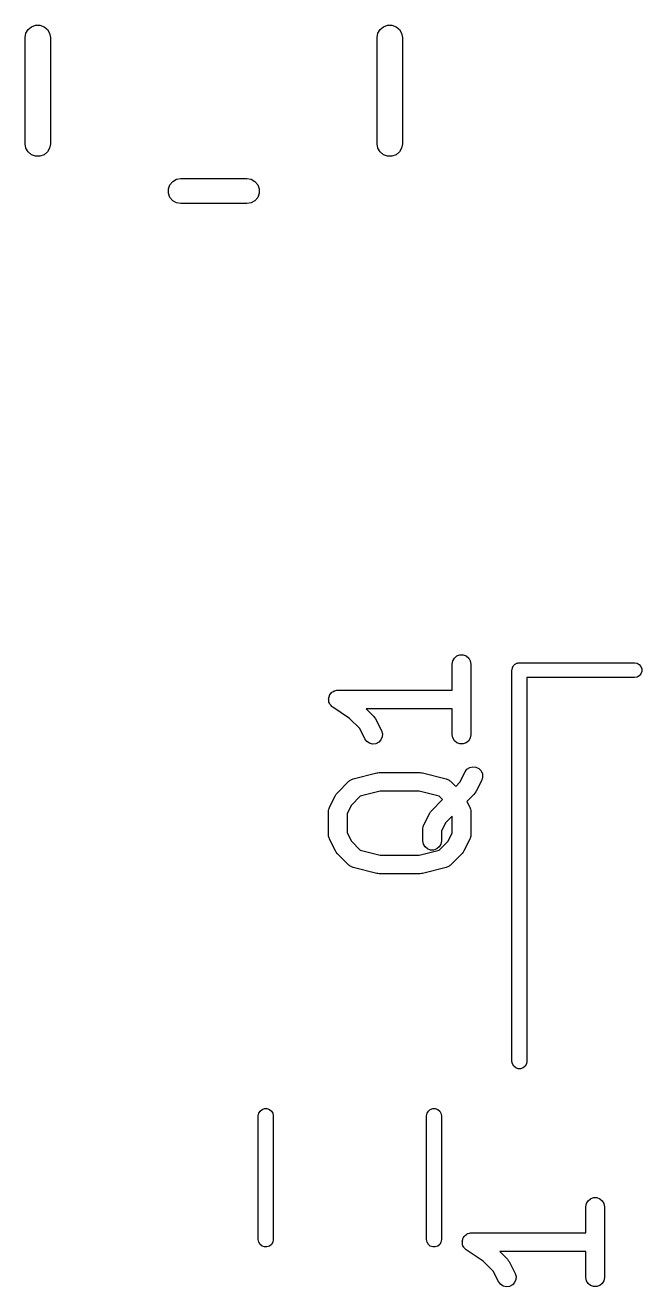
# Model space of a CAD drawing. Extents: x 142.1 to 238.7, y -137.2 to -60.7.
# Drawn here: x 168.62 to 173.6, y -80.51 to -70.32 of the extents above; entities that cross this region are included whole.
import ezdxf

# ---------------------------------------------------------------- set-up
doc = ezdxf.new("R2010")
doc.units = 0
doc.header["$MEASUREMENT"] = 0
doc.layers.add('BLACK', color=7, linetype='CONTINUOUS')

msp = doc.modelspace()

# ---------------------------------------------------------------- linework, layer by layer
at = {"layer": 'Black'}
for p, q in [((168.616, -70.4207), (168.622, -70.386)), ((168.622, -70.386), (168.64, -70.3554)), ((168.64, -70.3554), (168.667, -70.3328)), ((168.667, -70.3328), (168.7, -70.3207)), ((168.7, -70.3207), (168.735, -70.3207)), ((168.735, -70.3207), (168.768, -70.3328)), ((168.768, -70.3328), (168.795, -70.3554)), ((168.795, -70.3554), (168.813, -70.386)), ((168.813, -70.386), (168.819, -70.4207)), ((171.461, -70.4207), (171.467, -70.386)), ((171.467, -70.386), (171.485, -70.3554)), ((171.485, -70.3554), (171.512, -70.3328)), ((171.512, -70.3328), (171.545, -70.3207)), ((171.545, -70.3207), (171.58, -70.3207)), ((171.58, -70.3207), (171.613, -70.3328)), ((171.613, -70.3328), (171.64, -70.3554)), ((171.64, -70.3554), (171.658, -70.386)), ((171.658, -70.386), (171.664, -70.4207)), ((168.616, -71.2793), (168.616, -70.4207)), ((168.819, -70.4207), (168.819, -71.2793)), ((171.461, -71.2793), (171.461, -70.4207)), ((171.664, -70.4207), (171.664, -71.2793)), ((168.622, -71.314), (168.616, -71.2793)), ((168.64, -71.3446), (168.622, -71.314)), ((168.813, -71.314), (168.795, -71.3446)), ((168.819, -71.2793), (168.813, -71.314)), ((171.467, -71.314), (171.461, -71.2793)), ((171.485, -71.3446), (171.467, -71.314)), ((171.658, -71.314), (171.64, -71.3446)), ((171.664, -71.2793), (171.658, -71.314)), ((168.667, -71.3672), (168.64, -71.3446)), ((168.7, -71.3793), (168.667, -71.3672)), ((168.735, -71.3793), (168.7, -71.3793)), ((168.768, -71.3672), (168.735, -71.3793)), ((168.795, -71.3446), (168.768, -71.3672)), ((171.512, -71.3672), (171.485, -71.3446)), ((171.545, -71.3793), (171.512, -71.3672)), ((171.58, -71.3793), (171.545, -71.3793)), ((171.613, -71.3672), (171.58, -71.3793)), ((171.64, -71.3446), (171.613, -71.3672)), ((169.773, -71.6426), (169.785, -71.6095)), ((169.785, -71.6095), (169.808, -71.5824)), ((169.808, -71.5824), (169.839, -71.5648)), ((169.839, -71.5648), (169.873, -71.5587)), ((169.873, -71.5587), (170.407, -71.5587)), ((170.407, -71.5587), (170.441, -71.5648)), ((170.441, -71.5648), (170.472, -71.5824)), ((170.472, -71.5824), (170.495, -71.6095)), ((170.495, -71.6095), (170.507, -71.6426)), ((169.773, -71.6779), (169.773, -71.6426)), ((169.785, -71.7111), (169.773, -71.6779)), ((169.808, -71.7381), (169.785, -71.7111)), ((170.495, -71.7111), (170.472, -71.7381)), ((170.507, -71.6779), (170.495, -71.7111)), ((170.507, -71.6426), (170.507, -71.6779)), ((169.839, -71.7557), (169.808, -71.7381)), ((169.873, -71.7619), (169.839, -71.7557)), ((170.407, -71.7619), (169.873, -71.7619)), ((170.441, -71.7557), (170.407, -71.7619)), ((170.472, -71.7381), (170.441, -71.7557)), ((172.067, -75.4805), (172.072, -75.4548)), ((172.067, -75.6912), (172.067, -75.4805)), ((172.072, -75.4548), (172.085, -75.4323)), ((172.085, -75.4323), (172.105, -75.4155)), ((172.105, -75.4155), (172.129, -75.4066)), ((172.129, -75.4066), (172.155, -75.4066)), ((172.155, -75.4066), (172.18, -75.4155)), ((172.18, -75.4155), (172.2, -75.4323)), ((172.2, -75.4323), (172.213, -75.4548)), ((172.213, -75.4548), (172.217, -75.4805)), ((172.217, -75.4805), (172.217, -76.0519)), ((172.554, -75.5095), (172.556, -75.5049)), ((172.556, -75.5049), (172.558, -75.5)), ((172.558, -75.5), (172.561, -75.496)), ((172.561, -75.496), (172.564, -75.4914)), ((172.564, -75.4914), (172.568, -75.4881)), ((172.568, -75.4881), (172.571, -75.484)), ((172.571, -75.484), (172.576, -75.4814)), ((172.576, -75.4814), (172.58, -75.478)), ((172.58, -75.478), (172.585, -75.4762)), ((172.585, -75.4762), (172.589, -75.4736)), ((172.589, -75.4736), (172.595, -75.4727)), ((172.595, -75.4727), (172.6, -75.4709)), ((172.6, -75.4709), (172.605, -75.4709)), ((172.605, -75.4709), (172.61, -75.47)), ((172.61, -75.47), (173.54, -75.47)), ((173.54, -75.47), (173.561, -75.4736)), ((173.561, -75.4736), (173.579, -75.484)), ((173.579, -75.484), (173.592, -75.5)), ((173.592, -75.5), (173.599, -75.5196)), ((172.55, -75.53), (172.551, -75.5248)), ((172.55, -78.69), (172.55, -75.53)), ((172.551, -75.5196), (172.553, -75.5147)), ((172.551, -75.5248), (172.551, -75.5196)), ((172.553, -75.5147), (172.554, -75.5095)), ((173.54, -75.59), (172.67, -75.59)), ((172.67, -75.59), (172.67, -78.69)), ((173.561, -75.5864), (173.54, -75.59)), ((173.579, -75.576), (173.561, -75.5864)), ((173.592, -75.56), (173.579, -75.576)), ((173.599, -75.5404), (173.592, -75.56)), ((173.599, -75.5196), (173.599, -75.5404)), ((171.092, -75.7119), (171.094, -75.7087)), ((171.094, -75.7087), (171.102, -75.7043)), ((171.102, -75.7043), (171.109, -75.699)), ((171.109, -75.699), (171.113, -75.6978)), ((171.113, -75.6978), (171.117, -75.6957)), ((171.117, -75.6957), (171.126, -75.6942)), ((171.126, -75.6942), (171.134, -75.6916)), ((171.134, -75.6916), (171.138, -75.6919)), ((171.138, -75.6919), (171.142, -75.6912)), ((171.142, -75.6912), (172.067, -75.6912)), ((171.068, -75.7614), (171.069, -75.7573)), ((171.069, -75.7703), (171.068, -75.7614)), ((171.069, -75.7532), (171.072, -75.7448)), ((171.069, -75.7573), (171.069, -75.7532)), ((171.069, -75.7792), (171.069, -75.7703)), ((171.07, -75.7831), (171.069, -75.7792)), ((171.07, -75.7873), (171.07, -75.7831)), ((171.074, -75.7953), (171.07, -75.7873)), ((171.072, -75.7448), (171.074, -75.7361)), ((171.074, -75.7361), (171.076, -75.7326)), ((171.077, -75.8037), (171.074, -75.7953)), ((171.076, -75.7326), (171.077, -75.7287)), ((171.077, -75.7287), (171.083, -75.7218)), ((171.08, -75.8069), (171.077, -75.8037)), ((171.082, -75.8106), (171.08, -75.8069)), ((171.088, -75.8168), (171.082, -75.8106)), ((171.083, -75.7218), (171.088, -75.7144)), ((171.088, -75.7144), (171.092, -75.7119)), ((171.094, -75.8236), (171.088, -75.8168)), ((171.098, -75.8257), (171.094, -75.8236)), ((171.101, -75.8286), (171.098, -75.8257)), ((171.237, -75.9197), (171.101, -75.8286)), ((172.067, -75.8412), (171.371, -75.8412)), ((171.371, -75.8412), (171.434, -75.9036)), ((171.434, -75.9036), (171.44, -75.9135)), ((171.44, -75.9135), (171.448, -75.9231)), ((172.067, -76.0519), (172.067, -75.8412)), ((171.319, -76.0011), (171.237, -75.9197)), ((171.361, -76.0854), (171.319, -76.0011)), ((171.448, -75.9231), (171.495, -76.0184)), ((171.377, -76.1064), (171.361, -76.0854)), ((171.398, -76.1207), (171.377, -76.1064)), ((171.473, -76.1121), (171.449, -76.1238)), ((171.491, -76.0932), (171.473, -76.1121)), ((171.501, -76.0693), (171.491, -76.0932)), ((171.495, -76.0184), (171.503, -76.0433)), ((171.503, -76.0433), (171.501, -76.0693)), ((172.072, -76.0776), (172.067, -76.0519)), ((172.085, -76.1001), (172.072, -76.0776)), ((172.105, -76.1169), (172.085, -76.1001)), ((172.129, -76.1258), (172.105, -76.1169)), ((172.18, -76.1169), (172.155, -76.1258)), ((172.2, -76.1001), (172.18, -76.1169)), ((172.213, -76.0776), (172.2, -76.1001)), ((172.217, -76.0519), (172.213, -76.0776)), ((171.424, -76.1268), (171.398, -76.1207)), ((171.449, -76.1238), (171.424, -76.1268)), ((172.155, -76.1258), (172.129, -76.1258)), ((172.186, -76.3308), (172.208, -76.3164)), ((172.208, -76.3164), (172.233, -76.3104)), ((172.233, -76.3104), (172.259, -76.3133)), ((172.259, -76.3133), (172.282, -76.325)), ((171.232, -76.4274), (171.238, -76.4233)), ((171.238, -76.4233), (171.243, -76.4183)), ((171.243, -76.4183), (171.249, -76.4159)), ((171.249, -76.4159), (171.254, -76.4125)), ((171.254, -76.4125), (171.26, -76.4106)), ((171.26, -76.4106), (171.267, -76.4077)), ((171.267, -76.4077), (171.458, -76.3601)), ((171.458, -76.3601), (171.467, -76.3594)), ((171.467, -76.3594), (171.476, -76.3579)), ((171.476, -76.3579), (171.809, -76.3579)), ((171.809, -76.3579), (171.818, -76.3594)), ((171.818, -76.3594), (171.827, -76.3601)), ((171.827, -76.3601), (172.018, -76.4077)), ((172.018, -76.4077), (172.024, -76.4106)), ((172.024, -76.4106), (172.031, -76.4125)), ((172.031, -76.4125), (172.036, -76.4159)), ((172.036, -76.4159), (172.042, -76.4183)), ((172.042, -76.4183), (172.047, -76.4233)), ((172.047, -76.4233), (172.053, -76.4274)), ((172.128, -76.436), (172.171, -76.3517)), ((172.171, -76.3517), (172.186, -76.3308)), ((172.305, -76.4188), (172.257, -76.514)), ((172.282, -76.325), (172.3, -76.3439)), ((172.3, -76.3439), (172.311, -76.3678)), ((172.312, -76.3938), (172.305, -76.4188)), ((172.311, -76.3678), (172.312, -76.3938)), ((171.13, -76.5325), (171.137, -76.5227)), ((171.137, -76.5227), (171.232, -76.4274)), ((171.485, -76.5079), (171.324, -76.5482)), ((171.8, -76.5079), (171.485, -76.5079)), ((171.961, -76.5482), (171.8, -76.5079)), ((172.053, -76.4274), (172.095, -76.4696)), ((172.095, -76.4696), (172.128, -76.436)), ((172.25, -76.5237), (172.243, -76.5335)), ((172.257, -76.514), (172.25, -76.5237)), ((171.075, -76.6374), (171.123, -76.5422)), ((171.123, -76.5422), (171.13, -76.5325)), ((171.252, -76.6201), (171.217, -76.6887)), ((171.324, -76.5482), (171.252, -76.6201)), ((171.899, -76.6655), (171.989, -76.5757)), ((171.989, -76.5757), (171.961, -76.5482)), ((172.243, -76.5335), (172.186, -76.5905)), ((172.186, -76.5905), (172.209, -76.6374)), ((171.067, -76.671), (171.068, -76.6667)), ((171.067, -76.8614), (171.067, -76.671)), ((171.068, -76.6624), (171.07, -76.654)), ((171.068, -76.6667), (171.068, -76.6624)), ((171.07, -76.654), (171.072, -76.6453)), ((171.072, -76.6453), (171.074, -76.6416)), ((171.074, -76.6416), (171.075, -76.6374)), ((171.217, -76.6887), (171.217, -76.8437)), ((171.837, -76.7803), (171.885, -76.685)), ((171.885, -76.685), (171.892, -76.6754)), ((171.892, -76.6754), (171.899, -76.6655)), ((172.067, -76.7092), (172.014, -76.763)), ((172.067, -76.8437), (172.067, -76.7092)), ((172.209, -76.6374), (172.211, -76.6416)), ((172.211, -76.6416), (172.213, -76.6453)), ((172.213, -76.6453), (172.214, -76.654)), ((172.214, -76.654), (172.217, -76.6624)), ((172.217, -76.6624), (172.217, -76.6667)), ((172.217, -76.6667), (172.217, -76.671)), ((172.217, -76.671), (172.217, -76.8614)), ((171.829, -76.8138), (171.83, -76.8096)), ((171.829, -76.909), (171.829, -76.8138)), ((171.83, -76.8052), (171.832, -76.7968)), ((171.83, -76.8096), (171.83, -76.8052)), ((171.832, -76.7968), (171.834, -76.7882)), ((171.834, -76.7882), (171.836, -76.7844)), ((171.836, -76.7844), (171.837, -76.7803)), ((172.014, -76.763), (171.979, -76.8315)), ((171.979, -76.8315), (171.979, -76.909)), ((171.068, -76.8657), (171.067, -76.8614)), ((171.068, -76.87), (171.068, -76.8657)), ((171.07, -76.8784), (171.068, -76.87)), ((171.072, -76.8871), (171.07, -76.8784)), ((171.074, -76.8908), (171.072, -76.8871)), ((171.075, -76.895), (171.074, -76.8908)), ((171.123, -76.9902), (171.075, -76.895)), ((171.217, -76.8437), (171.252, -76.9122)), ((171.252, -76.9122), (171.324, -76.9842)), ((171.834, -76.9347), (171.829, -76.909)), ((171.961, -76.9842), (172.033, -76.9122)), ((171.979, -76.909), (171.975, -76.9347)), ((172.033, -76.9122), (172.067, -76.8437)), ((172.209, -76.895), (172.162, -76.9902)), ((172.211, -76.8908), (172.209, -76.895)), ((172.213, -76.8871), (172.211, -76.8908)), ((172.214, -76.8784), (172.213, -76.8871)), ((172.217, -76.87), (172.214, -76.8784)), ((172.217, -76.8614), (172.217, -76.8657)), ((172.217, -76.8657), (172.217, -76.87)), ((171.13, -76.9999), (171.123, -76.9902)), ((171.137, -77.0097), (171.13, -76.9999)), ((171.232, -77.1049), (171.137, -77.0097)), ((171.324, -76.9842), (171.485, -77.0245)), ((171.485, -77.0245), (171.8, -77.0245)), ((171.8, -77.0245), (171.961, -76.9842)), ((171.847, -76.9573), (171.834, -76.9347)), ((171.867, -76.974), (171.847, -76.9573)), ((171.891, -76.9829), (171.867, -76.974)), ((171.917, -76.9829), (171.891, -76.9829)), ((171.942, -76.974), (171.917, -76.9829)), ((171.962, -76.9573), (171.942, -76.974)), ((171.975, -76.9347), (171.962, -76.9573)), ((172.148, -77.0097), (172.053, -77.1049)), ((172.155, -76.9999), (172.148, -77.0097)), ((172.162, -76.9902), (172.155, -76.9999)), ((171.238, -77.1091), (171.232, -77.1049)), ((171.243, -77.1141), (171.238, -77.1091)), ((171.249, -77.1165), (171.243, -77.1141)), ((171.254, -77.1199), (171.249, -77.1165)), ((171.26, -77.1217), (171.254, -77.1199)), ((171.267, -77.1247), (171.26, -77.1217)), ((171.458, -77.1723), (171.267, -77.1247)), ((172.018, -77.1247), (171.827, -77.1723)), ((172.024, -77.1217), (172.018, -77.1247)), ((172.031, -77.1199), (172.024, -77.1217)), ((172.036, -77.1165), (172.031, -77.1199)), ((172.042, -77.1141), (172.036, -77.1165)), ((172.047, -77.1091), (172.042, -77.1141)), ((172.053, -77.1049), (172.047, -77.1091)), ((171.467, -77.1729), (171.458, -77.1723)), ((171.476, -77.1745), (171.467, -77.1729)), ((171.809, -77.1745), (171.476, -77.1745)), ((171.818, -77.1729), (171.809, -77.1745)), ((171.827, -77.1723), (171.818, -77.1729)), ((172.554, -78.7105), (172.55, -78.69)), ((172.564, -78.7286), (172.554, -78.7105)), ((172.58, -78.742), (172.564, -78.7286)), ((172.6, -78.7491), (172.58, -78.742)), ((172.62, -78.7491), (172.6, -78.7491)), ((172.64, -78.742), (172.62, -78.7491)), ((172.656, -78.7286), (172.64, -78.742)), ((172.666, -78.7105), (172.656, -78.7286)), ((172.67, -78.69), (172.666, -78.7105)), ((170.53, -79.078), (170.55, -79.0709)), ((170.55, -79.0709), (170.57, -79.0709)), ((170.57, -79.0709), (170.59, -79.078)), ((171.89, -79.078), (171.91, -79.0709)), ((171.91, -79.0709), (171.93, -79.0709)), ((171.93, -79.0709), (171.95, -79.078)), ((170.5, -79.13), (170.504, -79.1095)), ((170.5, -80.13), (170.5, -79.13)), ((170.504, -79.1095), (170.514, -79.0914)), ((170.514, -79.0914), (170.53, -79.078)), ((170.59, -79.078), (170.606, -79.0914)), ((170.606, -79.0914), (170.616, -79.1095)), ((170.616, -79.1095), (170.62, -79.13)), ((170.62, -79.13), (170.62, -80.13)), ((171.86, -79.13), (171.864, -79.1095)), ((171.86, -80.13), (171.86, -79.13)), ((171.864, -79.1095), (171.874, -79.0914)), ((171.874, -79.0914), (171.89, -79.078)), ((171.95, -79.078), (171.966, -79.0914)), ((171.966, -79.0914), (171.976, -79.1095)), ((171.976, -79.1095), (171.98, -79.13)), ((171.98, -79.13), (171.98, -80.13)), ((173.147, -79.8643), (173.152, -79.8386)), ((173.147, -80.075), (173.147, -79.8643)), ((173.152, -79.8386), (173.165, -79.8161)), ((173.165, -79.8161), (173.185, -79.7993)), ((173.185, -79.7993), (173.209, -79.7904)), ((173.209, -79.7904), (173.235, -79.7904)), ((173.235, -79.7904), (173.26, -79.7993)), ((173.26, -79.7993), (173.28, -79.8161)), ((173.28, -79.8161), (173.293, -79.8386)), ((173.293, -79.8386), (173.297, -79.8643)), ((173.297, -79.8643), (173.297, -80.4357)), ((172.172, -80.0957), (172.174, -80.0925)), ((172.174, -80.0925), (172.182, -80.0881)), ((172.182, -80.0881), (172.189, -80.0828)), ((172.189, -80.0828), (172.193, -80.0816)), ((172.193, -80.0816), (172.197, -80.0795)), ((172.197, -80.0795), (172.206, -80.078)), ((172.206, -80.078), (172.214, -80.0755)), ((172.214, -80.0755), (172.218, -80.0757)), ((172.218, -80.0757), (172.222, -80.075)), ((172.222, -80.075), (173.147, -80.075)), ((170.504, -80.1505), (170.5, -80.13)), ((170.514, -80.1686), (170.504, -80.1505)), ((170.53, -80.182), (170.514, -80.1686)), ((170.55, -80.1891), (170.53, -80.182)), ((170.57, -80.1891), (170.55, -80.1891)), ((170.59, -80.182), (170.57, -80.1891)), ((170.606, -80.1686), (170.59, -80.182)), ((170.616, -80.1505), (170.606, -80.1686)), ((170.62, -80.13), (170.616, -80.1505)), ((171.864, -80.1505), (171.86, -80.13)), ((171.874, -80.1686), (171.864, -80.1505)), ((171.89, -80.182), (171.874, -80.1686)), ((171.91, -80.1891), (171.89, -80.182)), ((171.93, -80.1891), (171.91, -80.1891)), ((171.95, -80.182), (171.93, -80.1891)), ((171.966, -80.1686), (171.95, -80.182)), ((171.976, -80.1505), (171.966, -80.1686)), ((171.98, -80.13), (171.976, -80.1505)), ((172.148, -80.1452), (172.149, -80.1411)), ((172.149, -80.1541), (172.148, -80.1452)), ((172.149, -80.137), (172.152, -80.1286)), ((172.149, -80.1411), (172.149, -80.137)), ((172.149, -80.163), (172.149, -80.1541)), ((172.15, -80.1669), (172.149, -80.163)), ((172.15, -80.1711), (172.15, -80.1669)), ((172.154, -80.1791), (172.15, -80.1711)), ((172.152, -80.1286), (172.154, -80.1199)), ((172.154, -80.1199), (172.156, -80.1164)), ((172.157, -80.1875), (172.154, -80.1791)), ((172.156, -80.1164), (172.157, -80.1125)), ((172.157, -80.1125), (172.163, -80.1056)), ((172.16, -80.1907), (172.157, -80.1875)), ((172.162, -80.1944), (172.16, -80.1907)), ((172.168, -80.2006), (172.162, -80.1944)), ((172.163, -80.1056), (172.168, -80.0982)), ((172.168, -80.0982), (172.172, -80.0957)), ((172.174, -80.2075), (172.168, -80.2006)), ((172.178, -80.2095), (172.174, -80.2075)), ((172.181, -80.2124), (172.178, -80.2095)), ((172.317, -80.3035), (172.181, -80.2124)), ((173.147, -80.225), (172.451, -80.225)), ((172.451, -80.225), (172.514, -80.2874)), ((172.514, -80.2874), (172.52, -80.2973)), ((173.147, -80.4357), (173.147, -80.225)), ((172.399, -80.3849), (172.317, -80.3035)), ((172.441, -80.4693), (172.399, -80.3849)), ((172.52, -80.2973), (172.528, -80.3069)), ((172.528, -80.3069), (172.575, -80.4022)), ((172.457, -80.4902), (172.441, -80.4693)), ((172.478, -80.5045), (172.457, -80.4902)), ((172.553, -80.496), (172.529, -80.5076)), ((172.571, -80.477), (172.553, -80.496)), ((172.581, -80.4531), (172.571, -80.477)), ((172.575, -80.4022), (172.583, -80.4271)), ((172.583, -80.4271), (172.581, -80.4531)), ((173.152, -80.4614), (173.147, -80.4357)), ((173.165, -80.4839), (173.152, -80.4614)), ((173.185, -80.5007), (173.165, -80.4839)), ((173.28, -80.4839), (173.26, -80.5007)), ((173.293, -80.4614), (173.28, -80.4839)), ((173.297, -80.4357), (173.293, -80.4614)), ((172.504, -80.5106), (172.478, -80.5045)), ((172.529, -80.5076), (172.504, -80.5106)), ((173.209, -80.5096), (173.185, -80.5007)), ((173.235, -80.5096), (173.209, -80.5096)), ((173.26, -80.5007), (173.235, -80.5096))]:
    msp.add_line(p, q, dxfattribs=at)

doc.saveas('drawing.dxf')
